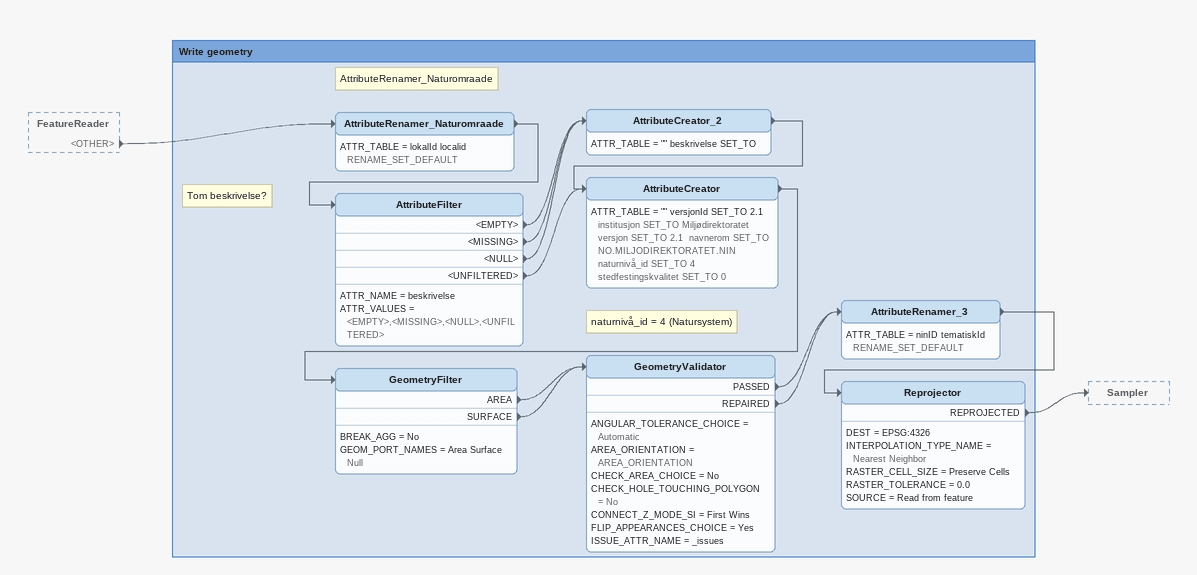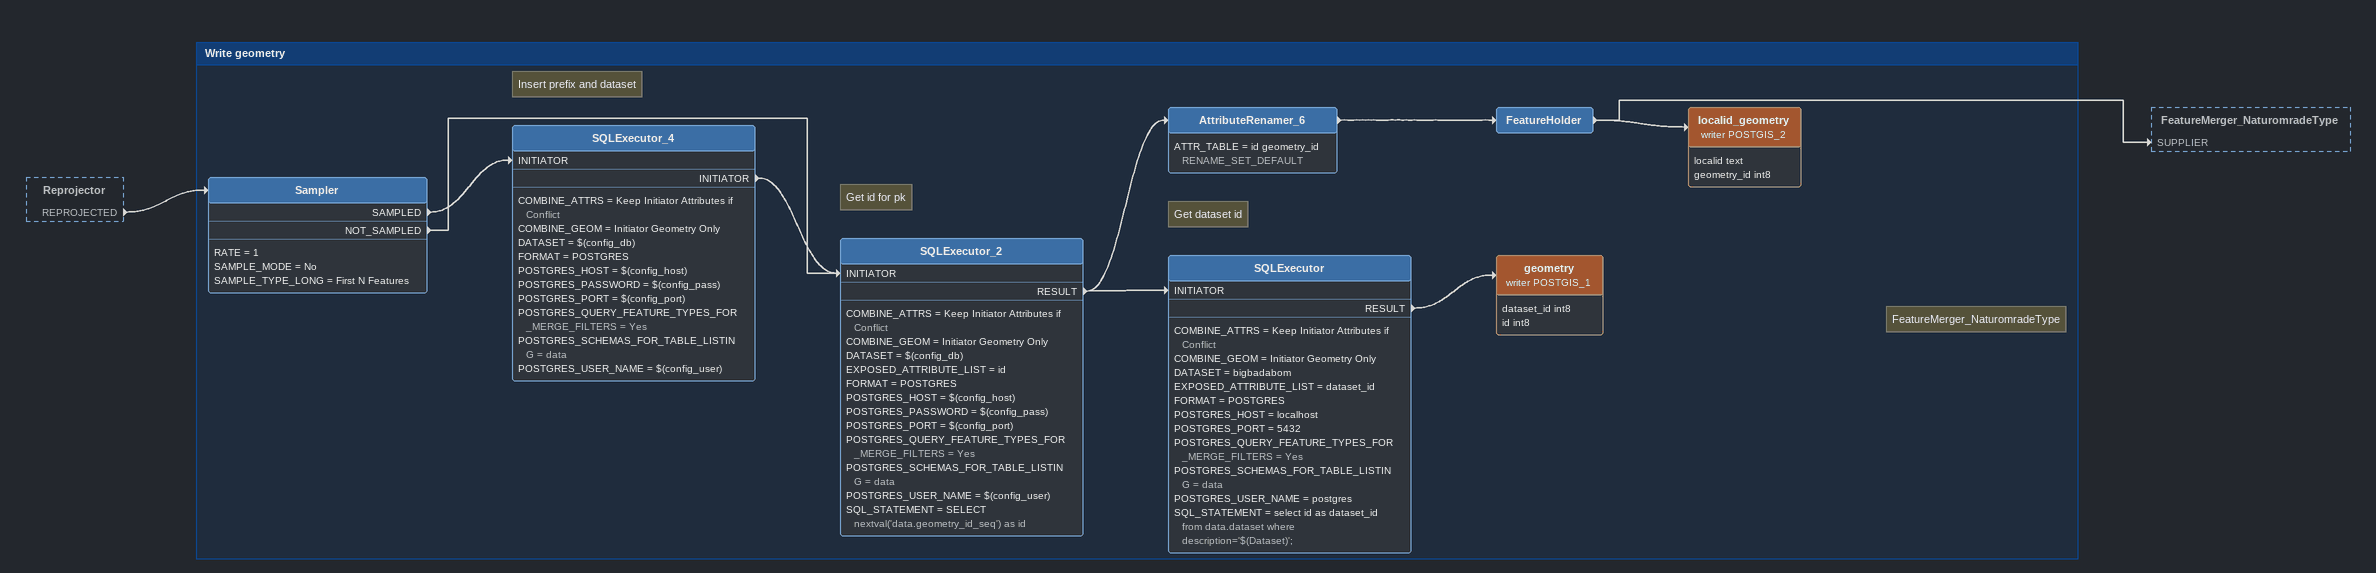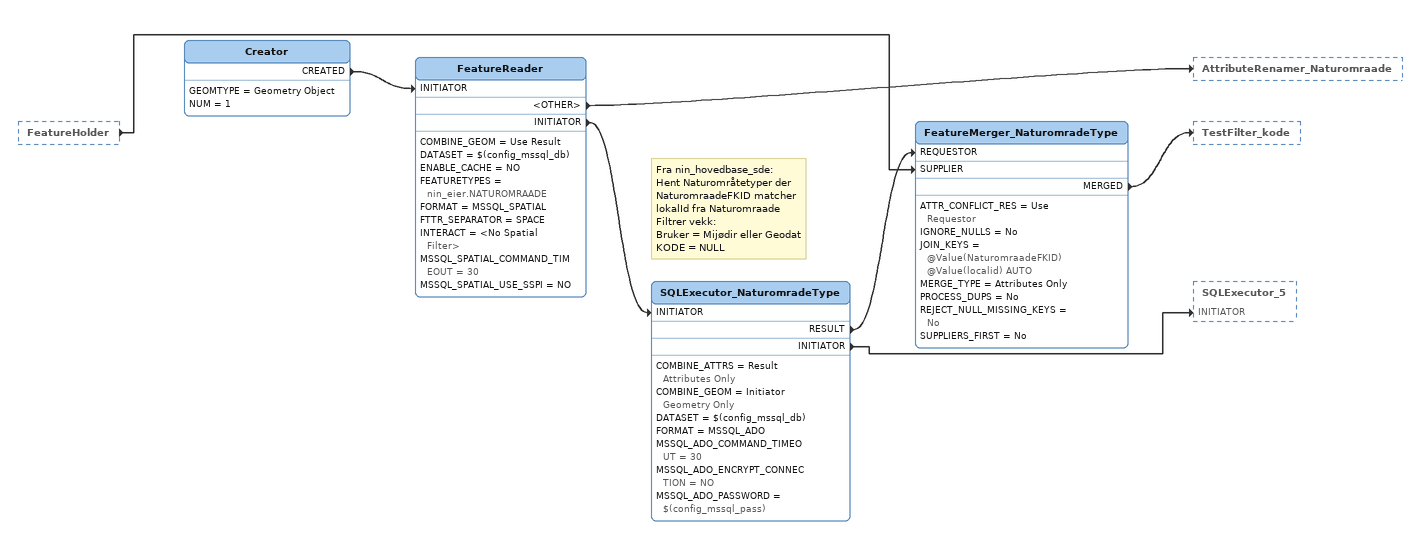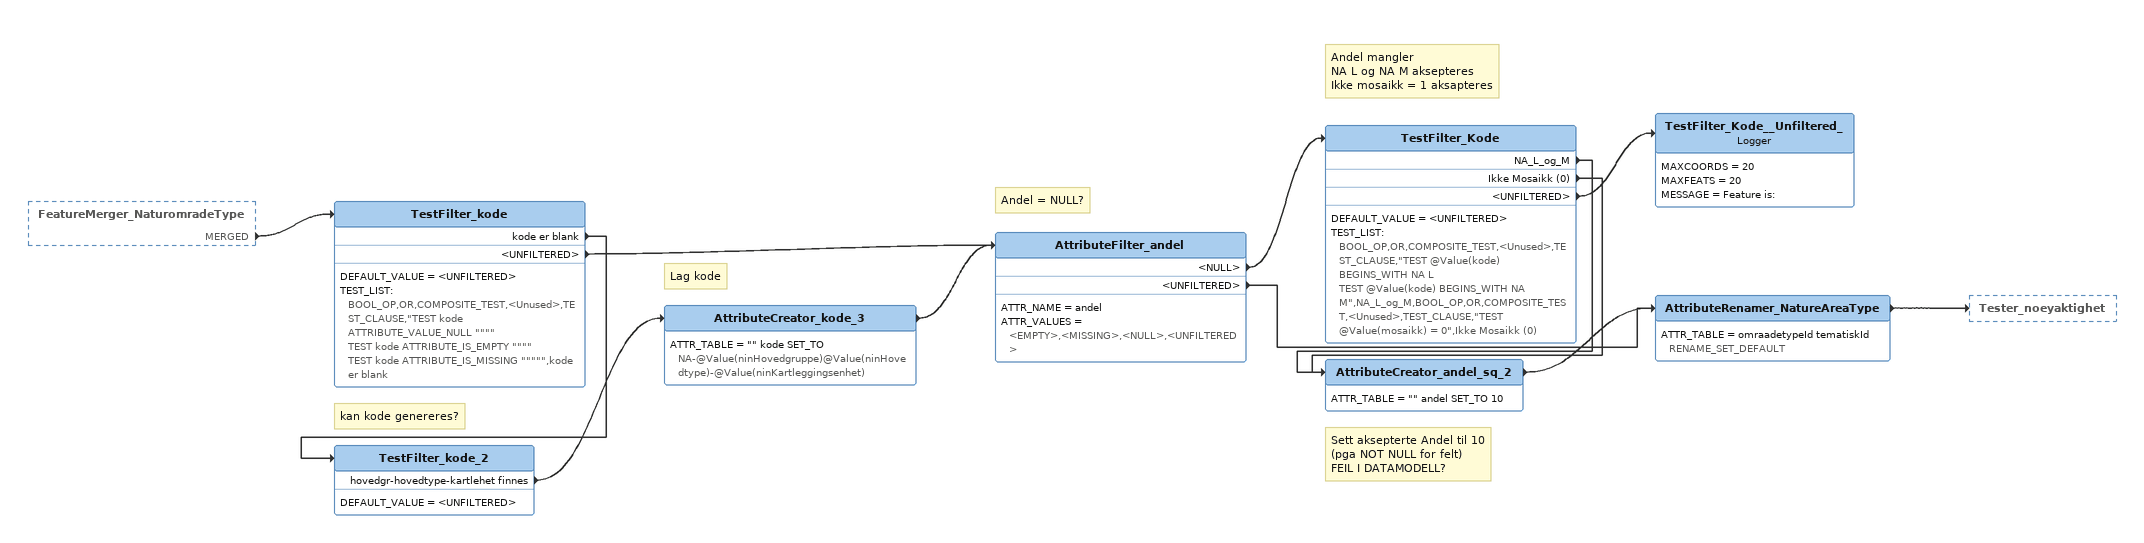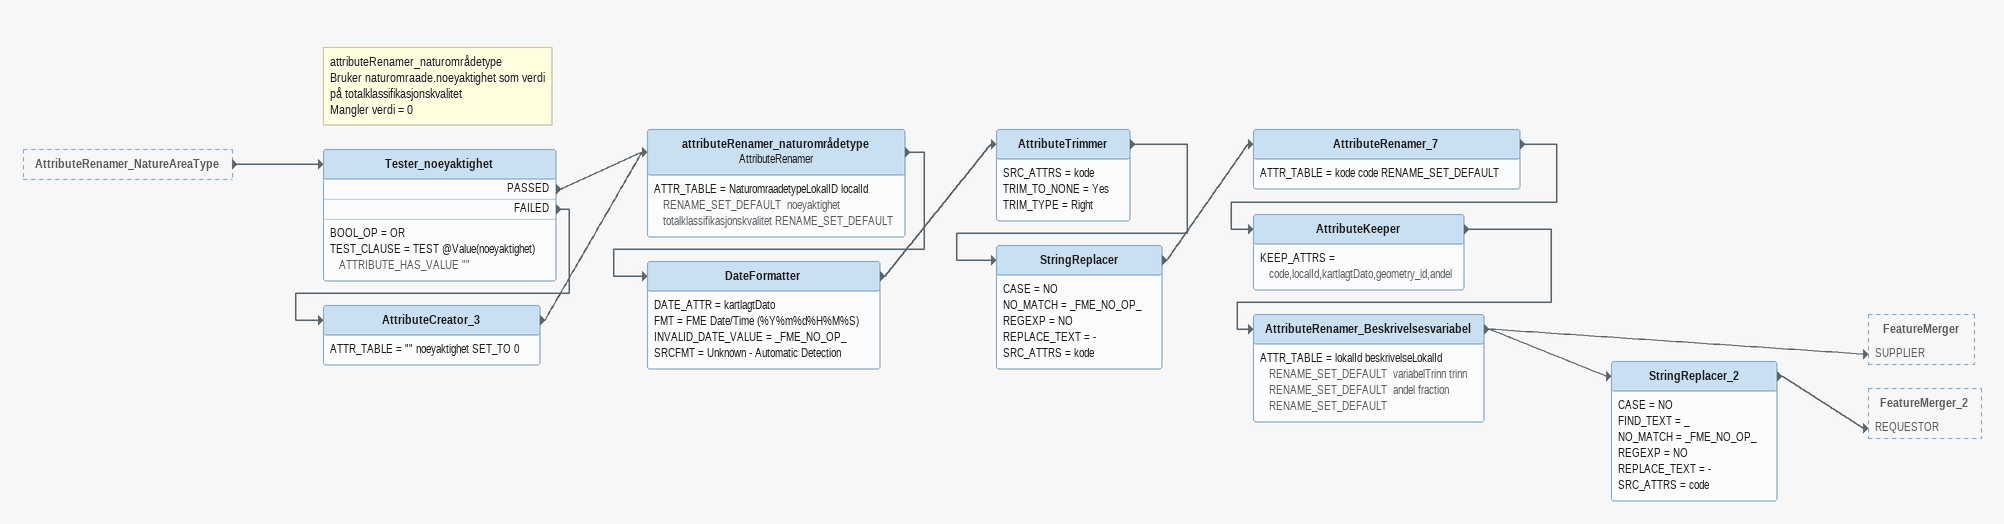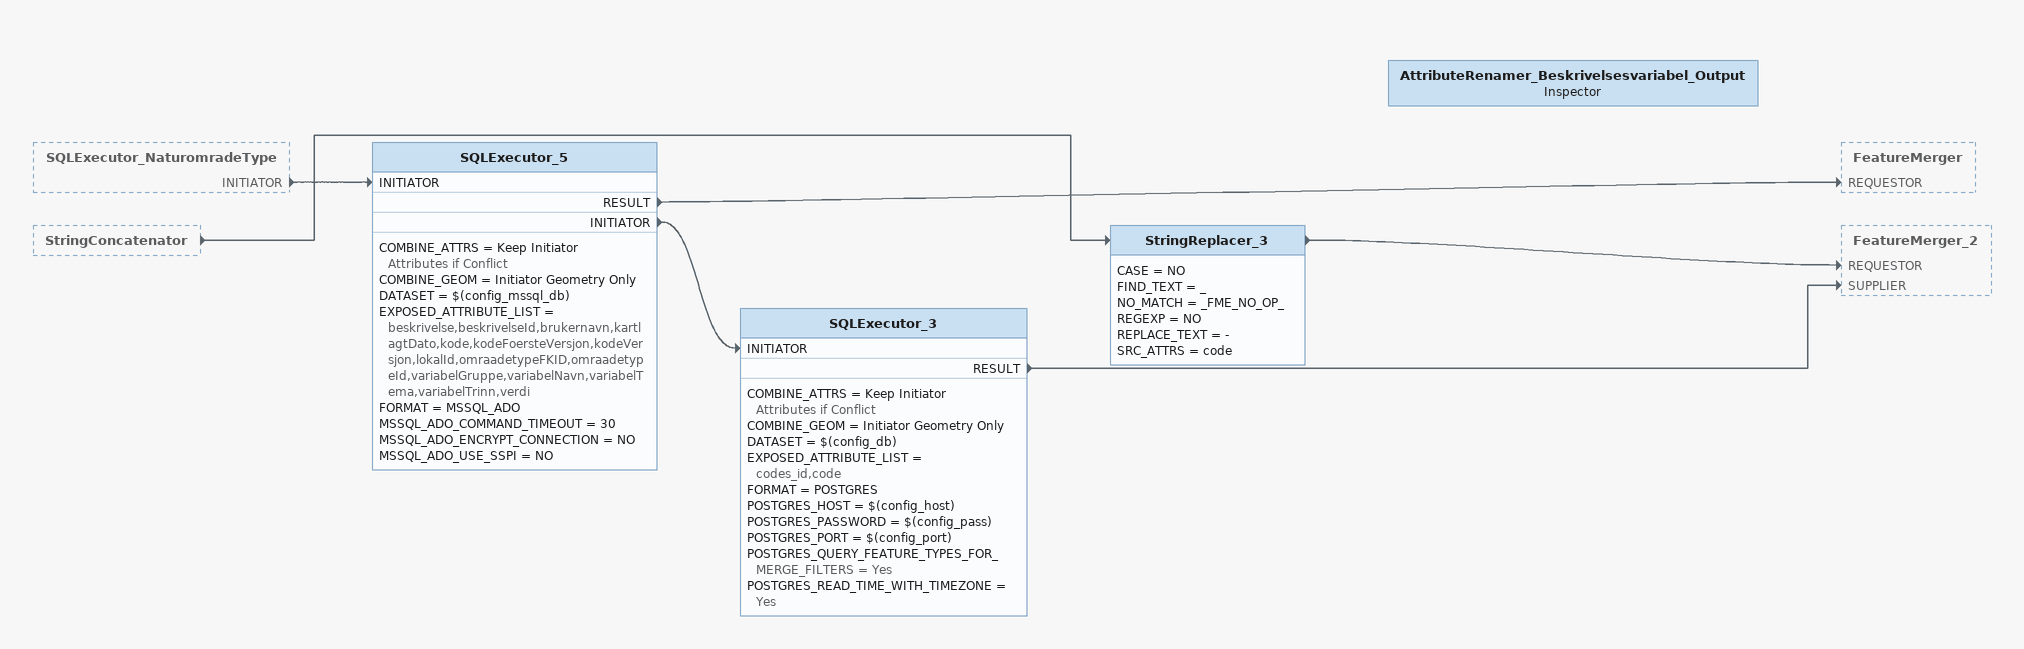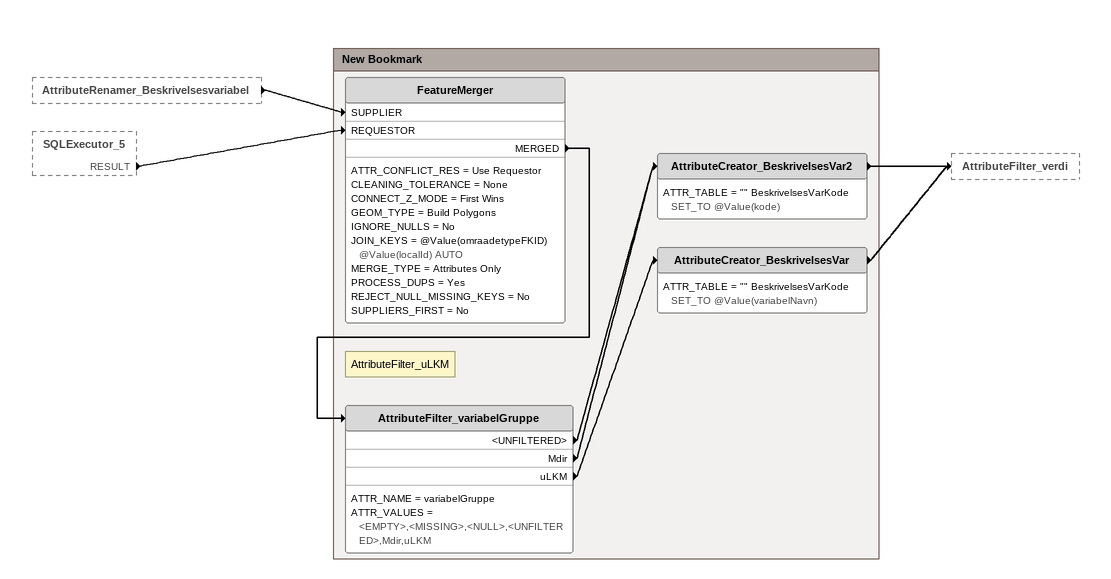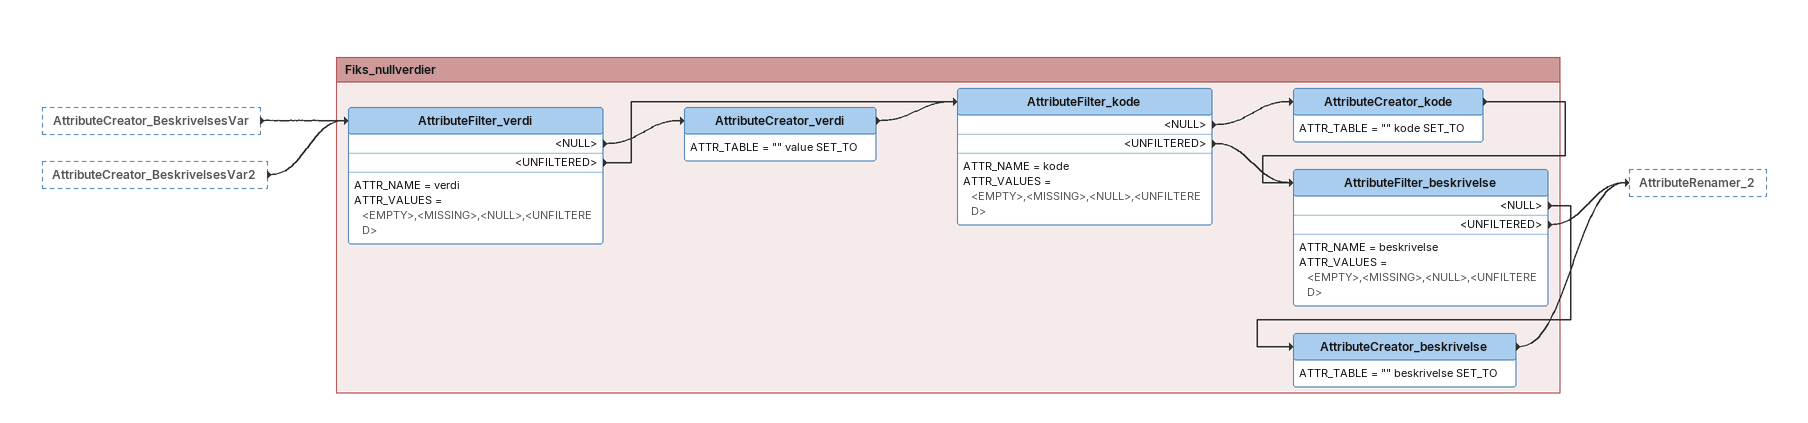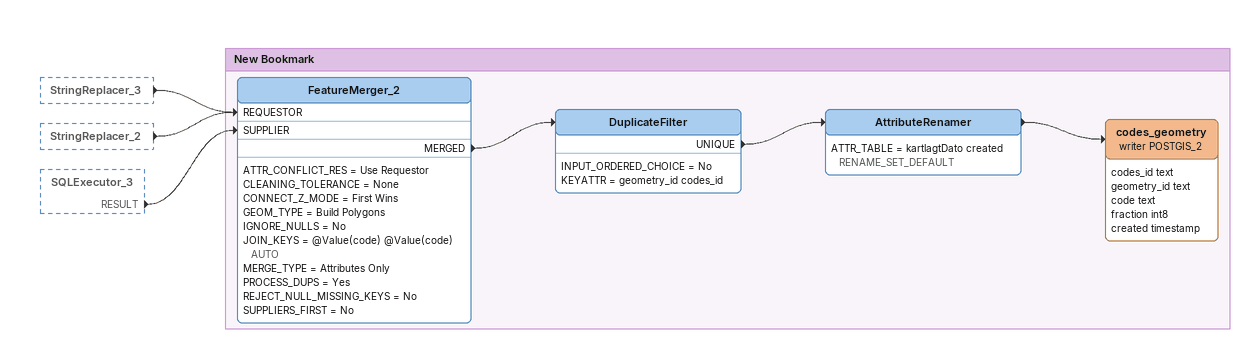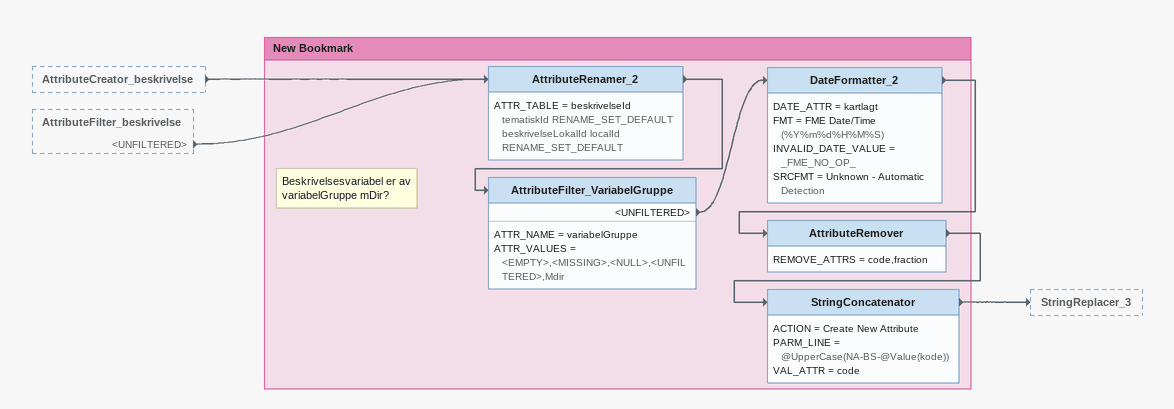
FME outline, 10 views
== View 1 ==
FeatureReader [outside]
    <OTHER> -> AttributeRenamer_Naturomraade

Bookmark: Write geometry
Note: AttributeRenamer_Naturomraade
AttributeRenamer_Naturomraade
    ATTR_TABLE = lokalId localid RENAME_SET_DEFAULT
    -> AttributeFilter
Note: Tom beskrivelse?
AttributeFilter
    ATTR_NAME = beskrivelse
    ATTR_VALUES = <EMPTY>,<MISSING>,<NULL>,<UNFILTERED>
    <EMPTY> -> AttributeCreator_2
    <MISSING> -> AttributeCreator_2
    <NULL> -> AttributeCreator_2
    <UNFILTERED> -> AttributeCreator
AttributeCreator_2
    ATTR_TABLE = "" beskrivelse SET_TO
    -> AttributeCreator
Note: naturnivå_id = 4 (Natursystem)
AttributeCreator
    ATTR_TABLE = "" versjonId SET_TO 2.1  institusjon SET_TO Miljødirektoratet  versjon SET_TO 2.1  navnerom SET_TO NO.MILJODIREKTORATET.NIN  naturnivå_id SET_TO 4  stedfestingskvalitet SET_TO 0
    -> GeometryFilter
GeometryFilter
    BREAK_AGG = No
    GEOM_PORT_NAMES = Area Surface Null
    AREA -> GeometryValidator
    SURFACE -> GeometryValidator
GeometryValidator
    ANGULAR_TOLERANCE_CHOICE = Automatic
    AREA_ORIENTATION = AREA_ORIENTATION
    CHECK_AREA_CHOICE = No
    CHECK_HOLE_TOUCHING_POLYGON = No
    CONNECT_Z_MODE_SI = First Wins
    FLIP_APPEARANCES_CHOICE = Yes
    ISSUE_ATTR_NAME = _issues
    PASSED -> AttributeRenamer_3
    REPAIRED -> AttributeRenamer_3
AttributeRenamer_3
    ATTR_TABLE = ninID tematiskId RENAME_SET_DEFAULT
    -> Reprojector
Reprojector
    DEST = EPSG:4326
    INTERPOLATION_TYPE_NAME = Nearest Neighbor
    RASTER_CELL_SIZE = Preserve Cells
    RASTER_TOLERANCE = 0.0
    SOURCE = Read from feature
    REPROJECTED -> Sampler

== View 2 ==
Reprojector [outside]
    REPROJECTED -> Sampler

Bookmark: Write geometry
Sampler
    RATE = 1
    SAMPLE_MODE = No
    SAMPLE_TYPE_LONG = First N Features
    SAMPLED -> SQLExecutor_4 [INITIATOR]
    NOT_SAMPLED -> SQLExecutor_2 [INITIATOR]
Note: Insert prefix and dataset
SQLExecutor_4
    COMBINE_ATTRS = Keep Initiator Attributes if Conflict
    COMBINE_GEOM = Initiator Geometry Only
    DATASET = $(config_db)
    FORMAT = POSTGRES
    POSTGRES_HOST = $(config_host)
    POSTGRES_PASSWORD = $(config_pass)
    POSTGRES_PORT = $(config_port)
    POSTGRES_QUERY_FEATURE_TYPES_FOR_MERGE_FILTERS = Yes
    POSTGRES_SCHEMAS_FOR_TABLE_LISTING = data
    POSTGRES_USER_NAME = $(config_user)
    INITIATOR -> SQLExecutor_2 [INITIATOR]
Note: Get id for pk
SQLExecutor_2
    COMBINE_ATTRS = Keep Initiator Attributes if Conflict
    COMBINE_GEOM = Initiator Geometry Only
    DATASET = $(config_db)
    EXPOSED_ATTRIBUTE_LIST = id
    FORMAT = POSTGRES
    POSTGRES_HOST = $(config_host)
    POSTGRES_PASSWORD = $(config_pass)
    POSTGRES_PORT = $(config_port)
    POSTGRES_QUERY_FEATURE_TYPES_FOR_MERGE_FILTERS = Yes
    POSTGRES_SCHEMAS_FOR_TABLE_LISTING = data
    POSTGRES_USER_NAME = $(config_user)
    SQL_STATEMENT = SELECT nextval('data.geometry_id_seq') as id
    RESULT -> SQLExecutor [INITIATOR]
    RESULT -> AttributeRenamer_6
AttributeRenamer_6
    ATTR_TABLE = id geometry_id RENAME_SET_DEFAULT
    -> FeatureHolder
FeatureHolder
    -> FeatureMerger_NaturomradeType [SUPPLIER]
    -> localid_geometry (writer POSTGIS_2)
Note: FeatureMerger_NaturomradeType
localid_geometry (writer POSTGIS_2)
    attributes: localid text, geometry_id int8
Note: Get dataset id
SQLExecutor
    COMBINE_ATTRS = Keep Initiator Attributes if Conflict
    COMBINE_GEOM = Initiator Geometry Only
    DATASET = bigbadabom
    EXPOSED_ATTRIBUTE_LIST = dataset_id
    FORMAT = POSTGRES
    POSTGRES_HOST = localhost
    POSTGRES_PORT = 5432
    POSTGRES_QUERY_FEATURE_TYPES_FOR_MERGE_FILTERS = Yes
    POSTGRES_SCHEMAS_FOR_TABLE_LISTING = data
    POSTGRES_USER_NAME = postgres
    SQL_STATEMENT = select id as dataset_id from data.dataset where description='$(Dataset)';
    RESULT -> geometry (writer POSTGIS_1)
geometry (writer POSTGIS_1)
    attributes: dataset_id int8, id int8

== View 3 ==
FeatureHolder [outside]
    -> FeatureMerger_NaturomradeType [SUPPLIER]
Creator
    GEOMTYPE = Geometry Object
    NUM = 1
    CREATED -> FeatureReader [INITIATOR]
FeatureReader
    COMBINE_GEOM = Use Result
    DATASET = $(config_mssql_db)
    ENABLE_CACHE = NO
    FEATURETYPES = nin_eier.NATUROMRAADE
    FORMAT = MSSQL_SPATIAL
    FTTR_SEPARATOR = SPACE
    INTERACT = <No Spatial Filter>
    MSSQL_SPATIAL_COMMAND_TIMEOUT = 30
    MSSQL_SPATIAL_USE_SSPI = NO
    <OTHER> -> AttributeRenamer_Naturomraade
    INITIATOR -> SQLExecutor_NaturomradeType [INITIATOR]
Note: Fra nin_hovedbase_sde: / Hent Naturområtetyper der NaturomraadeFKID matcher lokalId fra Naturomraade / Filtrer vekk: / Bruker = Mijødir eller Geodat / KODE = NULL
SQLExecutor_NaturomradeType
    COMBINE_ATTRS = Result Attributes Only
    COMBINE_GEOM = Initiator Geometry Only
    DATASET = $(config_mssql_db)
    FORMAT = MSSQL_ADO
    MSSQL_ADO_COMMAND_TIMEOUT = 30
    MSSQL_ADO_ENCRYPT_CONNECTION = NO
    MSSQL_ADO_PASSWORD = $(config_mssql_pass)
    RESULT -> FeatureMerger_NaturomradeType [REQUESTOR]
    INITIATOR -> SQLExecutor_5 [INITIATOR]
FeatureMerger_NaturomradeType
    ATTR_CONFLICT_RES = Use Requestor
    IGNORE_NULLS = No
    JOIN_KEYS = @Value(NaturomraadeFKID) @Value(localid) AUTO
    MERGE_TYPE = Attributes Only
    PROCESS_DUPS = No
    REJECT_NULL_MISSING_KEYS = No
    SUPPLIERS_FIRST = No
    MERGED -> TestFilter_kode

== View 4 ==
FeatureMerger_NaturomradeType [outside]
    MERGED -> TestFilter_kode
TestFilter_kode
    DEFAULT_VALUE = <UNFILTERED>
    TEST_LIST:
      BOOL_OP,OR,COMPOSITE_TEST,<Unused>,TEST_CLAUSE,"TEST kode ATTRIBUTE_VALUE_NULL """"
      TEST kode ATTRIBUTE_IS_EMPTY """"
      TEST kode ATTRIBUTE_IS_MISSING """"",kode er blank
    kode er blank -> TestFilter_kode_2
    <UNFILTERED> -> AttributeFilter_andel
Note: kan kode genereres?
TestFilter_kode_2
    DEFAULT_VALUE = <UNFILTERED>
    hovedgr-hovedtype-kartlehet finnes -> AttributeCreator_kode_3
Note: Lag kode
AttributeCreator_kode_3
    ATTR_TABLE = "" kode SET_TO NA-@Value(ninHovedgruppe)@Value(ninHovedtype)-@Value(ninKartleggingsenhet)
    -> AttributeFilter_andel
Note: Andel = NULL?
AttributeFilter_andel
    ATTR_NAME = andel
    ATTR_VALUES = <EMPTY>,<MISSING>,<NULL>,<UNFILTERED>
    <NULL> -> TestFilter_Kode
    <UNFILTERED> -> AttributeRenamer_NatureAreaType
Note: Andel mangler / NA L og NA M aksepteres / Ikke mosaikk = 1 aksapteres
TestFilter_Kode
    DEFAULT_VALUE = <UNFILTERED>
    TEST_LIST:
      BOOL_OP,OR,COMPOSITE_TEST,<Unused>,TEST_CLAUSE,"TEST @Value(kode) BEGINS_WITH NA L
      TEST @Value(kode) BEGINS_WITH NA M",NA_L_og_M,BOOL_OP,OR,COMPOSITE_TEST,<Unused>,TEST_CLAUSE,"TEST @Value(mosaikk) = 0",Ikke Mosaikk (0)
    NA_L_og_M -> AttributeCreator_andel_sq_2
    Ikke Mosaikk (0) -> AttributeCreator_andel_sq_2
    <UNFILTERED> -> TestFilter_Kode__Unfiltered_
TestFilter_Kode__Unfiltered_: Logger
    MAXCOORDS = 20
    MAXFEATS = 20
    MESSAGE = Feature is:
Note: Sett aksepterte Andel til 10 / (pga NOT NULL for felt) / FEIL I DATAMODELL?
AttributeCreator_andel_sq_2
    ATTR_TABLE = "" andel SET_TO 10
    -> AttributeRenamer_NatureAreaType
AttributeRenamer_NatureAreaType
    ATTR_TABLE = omraadetypeId tematiskId RENAME_SET_DEFAULT
    -> Tester_noeyaktighet

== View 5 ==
AttributeRenamer_NatureAreaType [outside]
    -> Tester_noeyaktighet
Tester_noeyaktighet
    BOOL_OP = OR
    TEST_CLAUSE = TEST @Value(noeyaktighet) ATTRIBUTE_HAS_VALUE ""
    PASSED -> attributeRenamer_naturområdetype
    FAILED -> AttributeCreator_3
AttributeCreator_3
    ATTR_TABLE = "" noeyaktighet SET_TO 0
    -> attributeRenamer_naturområdetype
Note: attributeRenamer_naturområdetype / Bruker naturomraade.noeyaktighet som verdi / på totalklassifikasjonskvalitet / Mangler verdi = 0
attributeRenamer_naturområdetype: AttributeRenamer
    ATTR_TABLE = NaturomraadetypeLokalID localId RENAME_SET_DEFAULT  noeyaktighet totalklassifikasjonskvalitet RENAME_SET_DEFAULT
    -> DateFormatter
DateFormatter
    DATE_ATTR = kartlagtDato
    FMT = FME Date/Time (%Y%m%d%H%M%S)
    INVALID_DATE_VALUE = _FME_NO_OP_
    SRCFMT = Unknown - Automatic Detection
    -> AttributeTrimmer
AttributeTrimmer
    SRC_ATTRS = kode
    TRIM_TO_NONE = Yes
    TRIM_TYPE = Right
    -> StringReplacer
StringReplacer
    CASE = NO
    NO_MATCH = _FME_NO_OP_
    REGEXP = NO
    REPLACE_TEXT = -
    SRC_ATTRS = kode
    -> AttributeRenamer_7
AttributeRenamer_7
    ATTR_TABLE = kode code RENAME_SET_DEFAULT
    -> AttributeKeeper
AttributeKeeper
    KEEP_ATTRS = code,localId,kartlagtDato,geometry_id,andel
    -> AttributeRenamer_Beskrivelsesvariabel
AttributeRenamer_Beskrivelsesvariabel
    ATTR_TABLE = lokalId beskrivelseLokalId RENAME_SET_DEFAULT  variabelTrinn trinn RENAME_SET_DEFAULT  andel fraction RENAME_SET_DEFAULT
    -> StringReplacer_2
    -> FeatureMerger [SUPPLIER]
StringReplacer_2
    CASE = NO
    FIND_TEXT = _
    NO_MATCH = _FME_NO_OP_
    REGEXP = NO
    REPLACE_TEXT = -
    SRC_ATTRS = code
    -> FeatureMerger_2 [REQUESTOR]

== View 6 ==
SQLExecutor_NaturomradeType [outside]
    INITIATOR -> SQLExecutor_5 [INITIATOR]
StringConcatenator [outside]
    -> StringReplacer_3
SQLExecutor_5
    COMBINE_ATTRS = Keep Initiator Attributes if Conflict
    COMBINE_GEOM = Initiator Geometry Only
    DATASET = $(config_mssql_db)
    EXPOSED_ATTRIBUTE_LIST = beskrivelse,beskrivelseId,brukernavn,kartlagtDato,kode,kodeFoersteVersjon,kodeVersjon,lokalId,omraadetypeFKID,omraadetypeId,variabelGruppe,variabelNavn,variabelTema,variabelTrinn,verdi
    FORMAT = MSSQL_ADO
    MSSQL_ADO_COMMAND_TIMEOUT = 30
    MSSQL_ADO_ENCRYPT_CONNECTION = NO
    MSSQL_ADO_USE_SSPI = NO
    RESULT -> FeatureMerger [REQUESTOR]
    INITIATOR -> SQLExecutor_3 [INITIATOR]
StringReplacer_3
    CASE = NO
    FIND_TEXT = _
    NO_MATCH = _FME_NO_OP_
    REGEXP = NO
    REPLACE_TEXT = -
    SRC_ATTRS = code
    -> FeatureMerger_2 [REQUESTOR]
SQLExecutor_3
    COMBINE_ATTRS = Keep Initiator Attributes if Conflict
    COMBINE_GEOM = Initiator Geometry Only
    DATASET = $(config_db)
    EXPOSED_ATTRIBUTE_LIST = codes_id,code
    FORMAT = POSTGRES
    POSTGRES_HOST = $(config_host)
    POSTGRES_PASSWORD = $(config_pass)
    POSTGRES_PORT = $(config_port)
    POSTGRES_QUERY_FEATURE_TYPES_FOR_MERGE_FILTERS = Yes
    POSTGRES_READ_TIME_WITH_TIMEZONE = Yes
    RESULT -> FeatureMerger_2 [SUPPLIER]
AttributeRenamer_Beskrivelsesvariabel_Output: Inspector

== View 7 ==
AttributeRenamer_Beskrivelsesvariabel [outside]
    -> FeatureMerger [SUPPLIER]
SQLExecutor_5 [outside]
    RESULT -> FeatureMerger [REQUESTOR]

Bookmark: New Bookmark
FeatureMerger
    ATTR_CONFLICT_RES = Use Requestor
    CLEANING_TOLERANCE = None
    CONNECT_Z_MODE = First Wins
    GEOM_TYPE = Build Polygons
    IGNORE_NULLS = No
    JOIN_KEYS = @Value(omraadetypeFKID) @Value(localId) AUTO
    MERGE_TYPE = Attributes Only
    PROCESS_DUPS = Yes
    REJECT_NULL_MISSING_KEYS = No
    SUPPLIERS_FIRST = No
    MERGED -> AttributeFilter_variabelGruppe
Note: AttributeFilter_uLKM
AttributeFilter_variabelGruppe
    ATTR_NAME = variabelGruppe
    ATTR_VALUES = <EMPTY>,<MISSING>,<NULL>,<UNFILTERED>,Mdir,uLKM
    <UNFILTERED> -> AttributeCreator_BeskrivelsesVar2
    Mdir -> AttributeCreator_BeskrivelsesVar2
    uLKM -> AttributeCreator_BeskrivelsesVar
AttributeCreator_BeskrivelsesVar2
    ATTR_TABLE = "" BeskrivelsesVarKode SET_TO @Value(kode)
    -> AttributeFilter_verdi
AttributeCreator_BeskrivelsesVar
    ATTR_TABLE = "" BeskrivelsesVarKode SET_TO @Value(variabelNavn)
    -> AttributeFilter_verdi

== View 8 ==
AttributeCreator_BeskrivelsesVar [outside]
    -> AttributeFilter_verdi
AttributeCreator_BeskrivelsesVar2 [outside]
    -> AttributeFilter_verdi

Bookmark: Fiks_nullverdier
AttributeFilter_verdi
    ATTR_NAME = verdi
    ATTR_VALUES = <EMPTY>,<MISSING>,<NULL>,<UNFILTERED>
    <NULL> -> AttributeCreator_verdi
    <UNFILTERED> -> AttributeFilter_kode
AttributeCreator_verdi
    ATTR_TABLE = "" value SET_TO
    -> AttributeFilter_kode
AttributeFilter_kode
    ATTR_NAME = kode
    ATTR_VALUES = <EMPTY>,<MISSING>,<NULL>,<UNFILTERED>
    <NULL> -> AttributeCreator_kode
    <UNFILTERED> -> AttributeFilter_beskrivelse
AttributeCreator_kode
    ATTR_TABLE = "" kode SET_TO
    -> AttributeFilter_beskrivelse
AttributeFilter_beskrivelse
    ATTR_NAME = beskrivelse
    ATTR_VALUES = <EMPTY>,<MISSING>,<NULL>,<UNFILTERED>
    <NULL> -> AttributeCreator_beskrivelse
    <UNFILTERED> -> AttributeRenamer_2
AttributeCreator_beskrivelse
    ATTR_TABLE = "" beskrivelse SET_TO
    -> AttributeRenamer_2

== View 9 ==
StringReplacer_3 [outside]
    -> FeatureMerger_2 [REQUESTOR]
StringReplacer_2 [outside]
    -> FeatureMerger_2 [REQUESTOR]
SQLExecutor_3 [outside]
    RESULT -> FeatureMerger_2 [SUPPLIER]

Bookmark: New Bookmark
FeatureMerger_2
    ATTR_CONFLICT_RES = Use Requestor
    CLEANING_TOLERANCE = None
    CONNECT_Z_MODE = First Wins
    GEOM_TYPE = Build Polygons
    IGNORE_NULLS = No
    JOIN_KEYS = @Value(code) @Value(code) AUTO
    MERGE_TYPE = Attributes Only
    PROCESS_DUPS = Yes
    REJECT_NULL_MISSING_KEYS = No
    SUPPLIERS_FIRST = No
    MERGED -> DuplicateFilter
DuplicateFilter
    INPUT_ORDERED_CHOICE = No
    KEYATTR = geometry_id codes_id
    UNIQUE -> AttributeRenamer
AttributeRenamer
    ATTR_TABLE = kartlagtDato created RENAME_SET_DEFAULT
    -> codes_geometry (writer POSTGIS_2)
codes_geometry (writer POSTGIS_2)
    attributes: codes_id text, geometry_id text, code text, fraction int8, created timestamp

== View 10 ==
AttributeCreator_beskrivelse [outside]
    -> AttributeRenamer_2
AttributeFilter_beskrivelse [outside]
    <UNFILTERED> -> AttributeRenamer_2

Bookmark: New Bookmark
AttributeRenamer_2
    ATTR_TABLE = beskrivelseId tematiskId RENAME_SET_DEFAULT  beskrivelseLokalId localId RENAME_SET_DEFAULT
    -> AttributeFilter_VariabelGruppe
Note: Beskrivelsesvariabel er av / variabelGruppe mDir?
AttributeFilter_VariabelGruppe
    ATTR_NAME = variabelGruppe
    ATTR_VALUES = <EMPTY>,<MISSING>,<NULL>,<UNFILTERED>,Mdir
    <UNFILTERED> -> DateFormatter_2
DateFormatter_2
    DATE_ATTR = kartlagt
    FMT = FME Date/Time (%Y%m%d%H%M%S)
    INVALID_DATE_VALUE = _FME_NO_OP_
    SRCFMT = Unknown - Automatic Detection
    -> AttributeRemover
AttributeRemover
    REMOVE_ATTRS = code,fraction
    -> StringConcatenator
StringConcatenator
    ACTION = Create New Attribute
    PARM_LINE = @UpperCase(NA-BS-@Value(kode))
    VAL_ATTR = code
    -> StringReplacer_3
